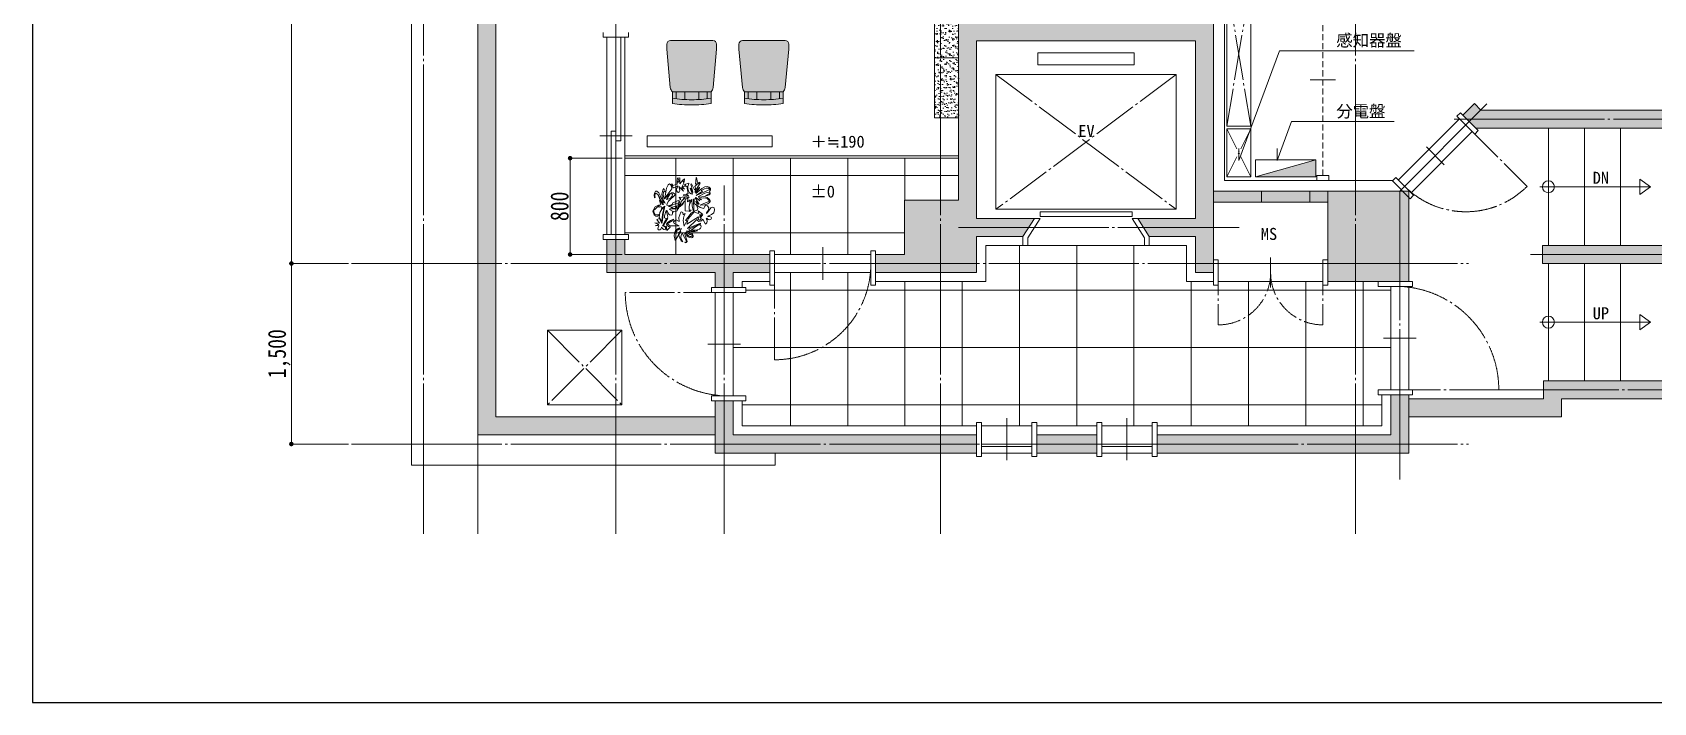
# Model space of a CAD drawing. Header units: millimetres. Extents: x 11317 to 32317, y 8490 to 23340.
# Drawn here: x 11317 to 24801, y 8490 to 14058 of the extents above; entities that cross this region are included whole.
import ezdxf

# ---------------------------------------------------------------- set-up
doc = ezdxf.new("R2010")
doc.units = ezdxf.units.MM
doc.header["$LTSCALE"] = 25
for name, pattern in [('1点鎖線07', [10.5, 7.5, -1.125, 0.75, -1.125]), ('1点鎖線15', [18, 15, -1.125, 0.75, -1.125]), ('JIS_08_50', [53, 50, -1.125, 0.75, -1.125]), ('破線2.00', [3, 2, -1])]:
    doc.linetypes.add(name, pattern=pattern)
doc.layers.add('サイズ', color=6, linetype='Continuous', plot=False)
for name, color, linetype, lineweight in [('基準線', 1, 'JIS_08_50', 5), ('壁', 4, 'Continuous', 9), ('室名', 2, 'Continuous', 0), ('家具', 6, 'Continuous', 5), ('建具', 2, 'Continuous', 5), ('植栽', 3, 'Continuous', 9), ('見下げ', 3, 'Continuous', 5), ('設備', 8, 'Continuous', 5), ('間仕切', 2, 'Continuous', 5), ('雑', 6, 'Continuous', 0)]:
    doc.layers.add(name, color=color, linetype=linetype, lineweight=lineweight)
doc.layers.add('文字', color=2, linetype='Continuous')
doc.styles.get("Standard").update_dxf_attribs({"font": 'MS Mincho.ttf', "width": 0.8})
doc.styles.add('ゴシック', font='MS Gothic.ttf')
doc.dimstyles.new('1-50', dxfattribs={"dimscale": 50, "dimtxt": 3, "dimasz": 0.75, "dimexe": 0, "dimexo": 0.5, "dimgap": 0.25, "dimtad": 1, "dimdec": 0, "dimdsep": 46, "dimlunit": 6, "dimtxsty": 'ゴシック', "dimblk1": 'DOT', "dimblk2": 'DOT', "dimsah": 1, "dimcen": 0.75, "dimadec": 0, "dimazin": 0, "dimtfac": 1, "dimtdec": 0, "dimtmove": 2, "dimatfit": 3, "dimldrblk": 'DOT', "dimfxl": 0, "dimtolj": 1, "dimtzin": 0, "dimlwd": 5, "dimlwe": 5, "dimarcsym": 0})

# ---------------------------------------------------------------- blocks, each defined once
blk = doc.blocks.new('*U15')
at = {"color": 0, "linetype": 'ByBlock', "lineweight": -2}
for points in [[(161, 427, -0.135443), (178, 390), (207, 71), (207, 30, -0.414889), (177, 0), (-177, 0, -0.414889), (-207, 30), (-207, 71), (-178, 390, -0.135443), (-161, 427)], [(-161, 480, -0.035347), (0, 492, -0.035347), (161, 480)]]:
    blk.add_lwpolyline(points, format="xyb", dxfattribs=at)
blk.add_lwpolyline([(0, 535, 0.045154), (-161, 523), (-161, 427), (161, 427), (161, 523, 0.045154)], format="xyb", close=True, dxfattribs=at)
for points in [[(-129, 484), (-129, 427)], [(-58, 490), (-58, 427)], [(58, 490), (58, 427)], [(129, 484), (129, 427)]]:
    blk.add_lwpolyline(points, dxfattribs=at)
blk = doc.blocks.new('樹木平面（CAD素材.com）d3dfde2f')
at = {"color": 0, "linetype": 'ByBlock', "lineweight": -2}
for points in [[(-57, -304), (-208, -301), (-258, -269), (-149, -204), (-150, -194), (-205, -213), (-253, -246), (-270, -274), (-262, -294), (-234, -311), (-209, -320), (-206, -327), (-263, -378), (-270, -314), (-326, -303), (-245, -176), (-283, -182), (-303, -169), (-303, -136), (-272, -45), (-251, -125), (-248, -158), (-263, -194), (-284, -209), (-338, -305), (-289, -321), (-287, -351), (-284, -329), (-276, -326), (-274, -352), (-279, -365), (-292, -371), (-315, -362), (-333, -345), (-347, -325), (-354, -328), (-365, -356), (-382, -371), (-400, -370), (-412, -354), (-409, -330), (-394, -305), (-398, -296), (-456, -300), (-395, -283), (-466, -254), (-384, -260), (-428, -200), (-387, -182), (-347, -261), (-334, -210), (-326, -108), (-299, 23), (-352, -17), (-360, 20), (-391, 5), (-396, 13), (-385, 39), (-497, -58), (-473, -119), (-448, -142), (-420, -141), (-392, -114), (-428, -122), (-458, -113), (-481, -74), (-486, -38), (-459, 12), (-402, 41), (-361, 49), (-388, 117), (-378, 120), (-332, 50), (-321, 54), (-388, 149), (-396, 183), (-383, 150), (-372, 153), (-413, 218), (-444, 238), (-456, 230), (-462, 198), (-459, 168), (-468, 164), (-475, 210), (-466, 253), (-452, 272), (-432, 272), (-398, 247), (-369, 193), (-337, 113), (-313, 86), (-293, 76), (-334, 150), (-347, 223), (-331, 289), (-312, 317), (-289, 271), (-294, 261), (-309, 268), (-318, 257), (-322, 210), (-311, 165), (-301, 144), (-201, 243), (-268, 136), (-209, 154), (-176, 191), (-170, 220), (-192, 247), (-160, 247), (-120, 218), (-234, 105), (-259, 68), (-266, 39), (-217, 35), (-176, 50), (-162, 79), (-29, 134), (-61, 172), (-61, 171)], [(-295, 156), (-271, 325), (-241, 381), (-220, 393), (-201, 385), (-186, 355), (-180, 312), (-295, 156), (-295, 157)], [(-13, 341), (31, 309), (-7, 353), (21, 404), (0, 455), (-45, 397), (-47, 496), (-92, 487), (-55, 443), (-77, 424), (-86, 420), (-94, 466), (-92, 388), (-163, 368), (-173, 394), (-182, 390), (-174, 353), (-165, 339), (-152, 331), (-136, 332), (-81, 361), (-102, 301), (-99, 276), (-85, 257), (-69, 253), (-58, 261), (-50, 282), (-53, 310), (-65, 349), (15, 273), (-21, 337)], [(-54, -334), (-51, -343), (-98, -372), (-95, -380), (-19, -349), (-70, -439), (-44, -521), (-24, -552), (4, -570), (-25, -525), (-31, -486), (-18, -444), (-7, -425), (70, -566), (34, -572), (39, -584), (59, -580), (70, -570), (74, -563), (71, -538), (41, -458), (31, -419), (39, -415), (70, -466), (91, -486), (116, -499), (139, -503), (163, -496), (173, -481), (174, -469), (164, -443), (133, -418), (66, -384), (134, -396), (182, -397), (203, -394), (244, -384), (242, -377), (129, -391), (109, -367), (105, -358), (297, -268), (294, -260), (81, -348), (237, -195), (254, -220), (270, -228), (290, -227), (313, -217), (336, -194), (380, -274), (402, -252), (408, -224), (399, -195), (392, -180), (400, -177), (424, -195), (448, -203), (468, -196), (481, -176), (472, -158), (446, -148), (417, -150), (416, -141), (479, -116), (518, -84), (532, -37), (523, -5), (503, 6), (471, -6), (415, -82), (398, -99), (395, -89), (426, -48), (434, -6), (414, 30), (386, 38), (367, 25), (356, 4), (354, -17), (291, 0), (252, 32), (216, 96), (227, 100), (265, 56), (274, 59), (210, 163), (218, 167), (286, 114), (263, 134), (320, 130), (268, 159), (348, 164), (385, 158), (412, 144), (441, 118), (452, 105), (296, 49), (300, 41), (361, 48), (420, 65), (447, 84), (457, 100), (457, 115), (442, 142), (408, 171), (365, 183), (316, 182), (265, 175), (261, 184), (370, 240), (410, 250), (440, 244), (453, 237), (383, 204), (386, 196), (413, 200), (441, 213), (456, 230), (456, 248), (445, 269), (461, 294), (461, 318), (442, 339), (408, 350), (367, 344), (316, 318), (219, 237), (280, 331), (277, 340), (205, 251), (211, 315), (195, 297), (144, 395), (136, 392), (171, 257), (162, 253), (134, 321), (126, 318), (164, 224), (142, 229), (114, 245), (95, 278), (87, 313), (88, 350), (104, 399), (100, 407), (29, 387), (51, 377), (30, 358)], [(51, 187), (96, 196), (93, 205), (15, 202), (11, 211), (69, 215), (78, 218), (62, 232), (91, 234), (71, 355), (-7, 353), (-7, 353)], [(0, 455), (30, 478), (22, 425), (0, 455)], [(224, 299), (202, 349), (237, 386), (267, 402), (290, 405), (224, 299), (224, 299)], [(286, 414), (284, 422), (245, 418), (231, 500), (222, 496), (213, 390), (286, 414), (285, 414)], [(224, 199), (450, 303), (428, 321), (393, 324), (362, 315), (310, 284), (332, 274), (225, 199)], [(-393, -163), (-379, -81), (-348, -25), (-310, 7), (-335, -113), (-346, -230), (-393, -163), (-393, -163)], [(-238, 18), (-186, 36), (-112, 66), (-81, 63), (-61, 43), (-84, 30), (-177, 5), (-238, 18), (-238, 18)], [(-55, 104), (-41, 22), (-69, 18), (-72, -22), (-213, -21), (-217, -33), (-171, -57), (-154, -67), (-167, -96), (-171, -71), (-114, -67), (-92, -55), (-84, -31), (-88, -9), (-40, 17), (3, 56), (32, 110), (-37, 25), (-37, 49), (-25, 102), (20, 144), (20, 144)], [(-55, 104), (-63, 100), (-73, 78), (-54, 34), (-126, 14), (-96, 8), (-92, 0), (-141, -14), (-171, -11), (-194, 6)], [(-58, -304), (-143, -261), (-154, -234), (-106, -205), (-56, -233), (-64, -166), (-31, -76), (-21, -72), (3, -82), (6, -118), (39, -96), (42, -105), (17, -146), (7, -215), (25, -310), (70, -222), (45, -213), (139, -94), (192, -61), (241, -44), (253, -12), (230, 40), (191, 67), (189, 144), (179, 141), (187, -45), (176, -49), (156, 28), (150, 138), (123, 76), (115, 46), (124, 128), (82, 94), (86, 150), (83, 158)], [(-61, 171), (-61, 171), (40, 178), (14, 153), (20, 144), (105, 180), (107, 170), (83, 158), (43, 134), (42, -54), (103, -60), (120, -58), (123, -62), (128, -54), (119, -58), (110, -27), (109, 16), (115, 46), (115, 47)], [(-263, -41), (-235, -102), (-220, -118), (-192, -127), (-175, -121), (-167, -96)], [(129, -52), (141, -35), (138, -43), (134, -50), (129, -52), (130, -52)], [(-54, -334), (-85, -350), (-117, -380), (-138, -422), (-143, -470), (-127, -544), (-30, -395), (-98, -422), (-114, -408), (-93, -383)], [(56, -408), (65, -404), (123, -450), (118, -433), (168, -468), (156, -474), (139, -479), (119, -480), (96, -470), (75, -445), (56, -408), (57, -408)], [(139, -375), (215, -321), (242, -300), (265, -288), (290, -288), (302, -298), (306, -318), (299, -339), (280, -357), (240, -371), (139, -375), (138, -376)]]:
    blk.add_lwpolyline(points, dxfattribs=at)
blk.add_lwpolyline([(255, -96), (193, -69), (93, -184), (71, -273), (261, -155), (260, -180), (266, -196), (275, -207), (287, -208), (301, -196), (305, -182), (298, -168), (334, -116), (284, -164), (283, -155), (308, -126), (279, -127), (277, -119), (329, -106), (260, -56), (266, -92)], close=True, dxfattribs=at)
blk = doc.blocks.new('_Dot')
at = {"color": 0, "linetype": 'ByBlock', "lineweight": -2}
blk.add_line((-0.5, 0), (-1, 0), dxfattribs=at)
at = {"color": 0, "linetype": 'ByBlock', "const_width": 0.5}
blk.add_lwpolyline([(-0.25, 0, 1), (0.25, 0, 1)], format="xyb", close=True, dxfattribs=at)
blk = doc.blocks.new('*D35')
at = {"layer": 'Defpoints', "color": 0, "transparency": 16777216}
for p in [(13971, 21288), (13471, 12138), (13971, 12138)]:
    blk.add_point(p, dxfattribs=at)
at = {"layer": '文字', "color": 0, "lineweight": 5, "transparency": 16777216}
for p, q in [((13946, 21288), (13471, 21288)), ((13471, 21251), (13471, 12176)), ((13946, 12138), (13471, 12138))]:
    blk.add_line(p, q, dxfattribs=at)
at = {"layer": '文字', "color": 0, "lineweight": 5, "transparency": 16777216, "xscale": 37.5, "yscale": 37.5, "zscale": 37.5}
for p, rotation in [((13471, 21288), 90), ((13471, 12138), 270)]:
    blk.add_blockref('_Dot', p, dxfattribs=dict(at, rotation=rotation))
at = {"layer": '文字', "color": 0, "transparency": 16777216, "insert": (13370, 16713), "char_height": 150, "attachment_point": 5, "rotation": 90}
blk.add_mtext('\\A1;9,150', dxfattribs=at)
blk = doc.blocks.new('*D36')
at = {"layer": 'Defpoints', "color": 0, "transparency": 16777216}
for p in [(13971, 12138), (13471, 10638), (13971, 10638)]:
    blk.add_point(p, dxfattribs=at)
at = {"layer": '文字', "color": 0, "lineweight": 5, "transparency": 16777216}
for p, q in [((13946, 12138), (13471, 12138)), ((13471, 12101), (13471, 10676)), ((13946, 10638), (13471, 10638))]:
    blk.add_line(p, q, dxfattribs=at)
at = {"layer": '文字', "color": 0, "lineweight": 5, "transparency": 16777216, "xscale": 37.5, "yscale": 37.5, "zscale": 37.5}
for p, rotation in [((13471, 12138), 90), ((13471, 10638), 270)]:
    blk.add_blockref('_Dot', p, dxfattribs=dict(at, rotation=rotation))
at = {"layer": '文字', "color": 0, "transparency": 16777216, "insert": (13370, 11388), "char_height": 150, "attachment_point": 5, "rotation": 90}
blk.add_mtext('\\A1;1,500', dxfattribs=at)
blk = doc.blocks.new('*D53')
at = {"layer": 'Defpoints', "color": 0, "transparency": 16777216}
for p in [(16246, 13013), (15789, 12213), (16246, 12213)]:
    blk.add_point(p, dxfattribs=at)
at = {"layer": '文字', "color": 0, "lineweight": 5, "transparency": 16777216}
for p, q in [((16221, 13013), (15789, 13013)), ((15789, 12976), (15789, 12251)), ((16221, 12213), (15789, 12213))]:
    blk.add_line(p, q, dxfattribs=at)
at = {"layer": '文字', "color": 0, "lineweight": 5, "transparency": 16777216, "xscale": 37.5, "yscale": 37.5, "zscale": 37.5}
for p, rotation in [((15789, 13013), 90), ((15789, 12213), 270)]:
    blk.add_blockref('_Dot', p, dxfattribs=dict(at, rotation=rotation))
at = {"layer": '文字', "color": 0, "transparency": 16777216, "insert": (15702, 12613), "char_height": 150, "attachment_point": 5, "rotation": 90}
blk.add_mtext('\\A1;800', dxfattribs=at)

msp = doc.modelspace()

# ---------------------------------------------------------------- hatches: boundary and pattern name
at = {"layer": '壁', "transparency": 33554559}
h = msp.add_hatch(color=256, dxfattribs=at)
h.dxf.hatch_style = 1
h.paths.add_polyline_path([(17950.6, 21363.1), (15020.6, 21363.1), (15020.6, 10713.1), (16995.6, 10713.1), (16995.6, 10863.1), (15170.6, 10863.1), (15170.6, 21213.1), (16095.6, 21213.1), (16095.6, 19453.1), (16245.6, 19453.1), (16245.6, 21213.1), (17950.6, 21213.1)])
h = msp.add_hatch(color=256, dxfattribs=at)
h.dxf.hatch_style = 1
h.paths.add_polyline_path([(19170.6, 21213.1), (19710.6, 21213.1), (19710.6, 21363.1), (18490.6, 21363.1), (18490.6, 21213.1), (18570.6, 21213.1), (18570.6, 20688.1), (19170.6, 20688.1)])
h.paths.add_polyline_path([(20520.6, 21363.1), (20490.6, 21363.1), (20490.6, 21213.1), (20520.6, 21213.1)])
h.paths.add_polyline_path([(21310.6, 21363.1), (21280.6, 21363.1), (21280.6, 21213.1), (21310.6, 21213.1)])
h.paths.add_polyline_path([(22690.6, 21213.1), (23705.6, 21213.1), (25620.6, 21213.1), (25620.6, 20688.1), (26245.6, 20688.1), (26245.6, 20388.1), (26395.6, 20388.1), (26395.6, 20788.1), (26220.6, 20788.1), (26220.6, 21363.1), (22090.6, 21363.1), (22090.6, 21103.1), (22090.6, 20688.1), (22690.6, 20688.1)])
h.paths.add_polyline_path([(26395.6, 18848.1), (26245.6, 18848.1), (26245.6, 18748.1), (26395.6, 18748.1)])
h.paths.add_polyline_path([(26395.6, 17208.1), (26245.6, 17208.1), (26245.6, 17108.1), (26395.6, 17108.1)])
h.paths.add_polyline_path([(26395.6, 15568.1), (26245.6, 15568.1), (26245.6, 15468.1), (26395.6, 15468.1)])
h.paths.add_polyline_path([(26395.6, 13928.1), (26245.6, 13928.1), (26245.6, 13863.1), (25620.6, 13863.1), (25620.6, 13413.1), (23364.8, 13413.1), (23311.8, 13466.2), (23214.8, 13369.2), (23320.8, 13263.1), (26120.6, 13263.1), (26120.6, 13713.1), (26395.6, 13713.1)])
h = msp.add_hatch(color=256, dxfattribs=at)
h.dxf.hatch_style = 1
h.paths.add_polyline_path([(18570.6, 12663.1), (18570.6, 12213.1), (18330.6, 12213.1), (18330.6, 12063.1), (19170.6, 12063.1), (19170.6, 12363.1), (19555.6, 12363.1), (19650.6, 12513.1), (19170.6, 12513.1), (19170.6, 13988.1), (20990.6, 13988.1), (20990.6, 12513.1), (20510.6, 12513.1), (20605.6, 12363.1), (20990.6, 12363.1), (20990.6, 12063.1), (21140.6, 12063.1), (21140.6, 14588.1), (20990.6, 14588.1), (20990.6, 14138.1), (19170.6, 14138.1), (19170.6, 14588.1), (19020.6, 14588.1), (19020.6, 12663.1)])
h = msp.add_hatch(color=256, dxfattribs=at)
h.dxf.hatch_style = 1
h.paths.add_polyline_path([(26700.6, 13413.1), (26120.6, 13413.1), (26120.6, 13263.1), (26550.6, 13263.1), (26550.6, 11163.1), (23885.6, 11163.1), (23885.6, 11013.1), (22765.6, 11013.1), (22765.6, 10863.1), (24035.6, 10863.1), (24035.6, 11013.1), (26700.6, 11013.1)])
h.paths.add_polyline_path([(22765.6, 11048.1), (22615.6, 11048.1), (22615.6, 10713.1), (20670.6, 10713.1), (20670.6, 10563.1), (22765.6, 10563.1)])
h.paths.add_polyline_path([(20170.6, 10713.1), (19670.6, 10713.1), (19670.6, 10563.1), (20170.6, 10563.1)])
h = msp.add_hatch(color=256, dxfattribs=at)
h.dxf.hatch_style = 1
h.paths.add_polyline_path([(22090.6, 11988.1), (22765.6, 11988.1), (22765.6, 12738.1), (22090.6, 12738.1)])
h.paths.add_polyline_path([(19170.6, 10563.1), (19170.6, 10713.1), (17145.6, 10713.1), (17145.6, 10998.1), (16995.6, 10998.1), (16995.6, 10563.1)])
h.paths.add_polyline_path([(16245.6, 12213.1), (16245.6, 12338.1), (16095.6, 12338.1), (16095.6, 12063.1), (16995.6, 12063.1), (16995.6, 11938.1), (17145.6, 11938.1), (17145.6, 12063.1), (17450.6, 12063.1), (17450.6, 12213.1)])
h = msp.add_hatch(color=256, dxfattribs=at)
h.dxf.hatch_style = 1
h.paths.add_polyline_path([(25775.6, 12138.1), (25775.6, 12288.1), (23875.6, 12288.1), (23875.6, 12138.1)])
at = {"layer": '家具', "transparency": 33554483}
h = msp.add_hatch(color=256, dxfattribs=at)
h.dxf.hatch_style = 1
h.paths.add_polyline_path([(16962.1, 13468.1, -0.0451542), (16800.6, 13455.2, -0.0451542), (16639.1, 13468.1), (16639.1, 13563.4), (16962.1, 13563.4)])
h.paths.add_polyline_path([(16978.5, 13600.8, -0.1354428), (16962.1, 13563.4), (16639.1, 13563.4, -0.1354428), (16622.7, 13600.8), (16593.1, 13920.1), (16593.1, 13960.6, -0.4148891), (16623.1, 13990.6), (16978.1, 13990.6, -0.4135383), (17008.1, 13960.6), (17008.1, 13920.1)])
h = msp.add_hatch(color=256, dxfattribs=at)
h.dxf.hatch_style = 1
h.paths.add_polyline_path([(17562.1, 13468.1, -0.0451542), (17400.6, 13455.2, -0.0451542), (17239.1, 13468.1), (17239.1, 13563.4), (17562.1, 13563.4)])
h.paths.add_polyline_path([(17578.5, 13600.8, -0.1354428), (17562.1, 13563.4), (17239.1, 13563.4, -0.1354428), (17222.7, 13600.8), (17193.1, 13920.1), (17193.1, 13960.6, -0.4148891), (17223.1, 13990.6), (17578.1, 13990.6, -0.4135383), (17608.1, 13960.6), (17608.1, 13920.1)])
at = {"layer": '植栽'}
h = msp.add_hatch(dxfattribs=at)
h.set_pattern_fill('AR-SAND', color=256)
h.set_pattern_definition([(37.5, (0, -466.796), (-1.60003, 48.941324), [0, -38.608, 0, -43.18, 0, -41.275]), (7.5, (0, -466.796), (44.95233, 71.68251), [0, -20.828, 0, -34.798, 0, -13.335]), (327.5, (-31.24, -466.796), (79.09924, 0.14372), [0, -12.7, 0, -45.72, 0, -59.69]), (317.5, (-31.24, -466.796), (76.35565, 22.29293), [0, -6.35, 0, -29.972, 0, -34.29])])
h.paths.add_polyline_path([(19020.6, 14348.1), (18820.6, 14348.1), (18820.6, 13848.1), (19020.6, 13848.1)])
h.paths.add_polyline_path([(19020.6, 13848.1), (18820.6, 13848.1), (18820.6, 13348.1), (19020.6, 13348.1)])
at = {"layer": '設備'}
h = msp.add_hatch(color=256, dxfattribs=at)
h.dxf.hatch_style = 1
h.paths.add_polyline_path([(21490.6, 12858.1), (21990.6, 12858.1), (21990.6, 12998.1)])
at = {"layer": '間仕切', "transparency": 33554483}
h = msp.add_hatch(color=256, dxfattribs=at)
h.dxf.hatch_style = 1
h.paths.add_polyline_path([(17950.6, 21213.1), (17555.6, 21213.1), (17555.6, 21128.1), (17645.6, 21128.1), (17645.6, 21143.1), (17950.6, 21143.1)])
h.paths.add_polyline_path([(17645.6, 20398.1), (17555.6, 20398.1), (17555.6, 20343.1), (16245.6, 20343.1), (16245.6, 20253.1), (17645.6, 20253.1)])
h.paths.add_polyline_path([(18580.6, 20688.1), (18570.6, 20688.1), (18570.6, 21213.1), (18490.6, 21213.1), (18490.6, 21113.1), (18490.6, 20293.1), (18580.6, 20293.1)])
h.paths.add_polyline_path([(19250.6, 21133.1), (19710.6, 21133.1), (19710.6, 21213.1), (19170.6, 21213.1), (19170.6, 20688.1), (19160.6, 20688.1), (19160.6, 20293.1), (20020.6, 20293.1), (20020.6, 20383.1), (19250.6, 20383.1)])
h.paths.add_polyline_path([(20770.6, 21133.1), (20680.6, 21133.1), (20680.6, 20383.1), (20640.6, 20383.1), (20640.6, 20293.1), (20770.6, 20293.1)])
h.paths.add_polyline_path([(20520.6, 21213.1), (20490.6, 21213.1), (20490.6, 21133.1), (20520.6, 21133.1)])
h.paths.add_polyline_path([(21310.6, 21213.1), (21280.6, 21213.1), (21280.6, 21133.1), (21310.6, 21133.1)])
h.paths.add_polyline_path([(22360.6, 19403.1), (22280.6, 19403.1), (22280.6, 16893.1), (22360.6, 16893.1)])
h.paths.add_polyline_path([(23765.6, 18178.1), (23080.6, 18178.1), (23080.6, 18088.1), (23765.6, 18088.1)])
h.paths.add_polyline_path([(23765.6, 16063.1), (23080.6, 16063.1), (23080.6, 15973.1), (23765.6, 15973.1)])
h.paths.add_polyline_path([(22360.6, 16093.1), (22280.6, 16093.1), (22280.6, 14678.1), (22360.6, 14678.1)])
h.paths.add_polyline_path([(22090.6, 12738.1), (21140.6, 12738.1), (21140.6, 12648.1), (22090.6, 12648.1)])
at = {"layer": '雑'}
h = msp.add_hatch(dxfattribs=at)
h.set_pattern_fill('NET', color=256, scale=150)
h.set_pattern_definition([(0, (0, -466.8), (0, 476.25), []), (90, (0, -466.8), (-476.25, 3e-14), [])])
h.paths.add_polyline_path([(19670.6, 10818.1), (19670.6, 10788.1), (20170.6, 10788.1), (20170.6, 10818.1), (20210.6, 10818.1), (20210.6, 10788.1), (20630.6, 10788.1), (20630.6, 10818.1), (20670.6, 10818.1), (20670.6, 10788.1), (22540.6, 10788.1), (22540.6, 11048.1), (22510.6, 11048.1), (22510.6, 11088.1), (22615.6, 11088.1), (22615.6, 11948.1), (22510.6, 11948.1), (22510.6, 11988.1), (22090.6, 11988.1), (22090.6, 11958.1), (22050.6, 11958.1), (22050.6, 11988.1), (21180.6, 11988.1), (21180.6, 11958.1), (21140.6, 11958.1), (21140.6, 11988.1), (20915.6, 11988.1), (20915.6, 12288.1), (20565.6, 12288.1), (19595.6, 12288.1), (19245.6, 12288.1), (19245.6, 11988.1), (18330.6, 11988.1), (18330.6, 11958.1), (18290.6, 11958.1), (18290.6, 12063.1), (17490.6, 12063.1), (17490.6, 11958.1), (17450.6, 11958.1), (17450.6, 11988.1), (17220.6, 11988.1), (17220.6, 11938.1), (17250.6, 11938.1), (17250.6, 11898.1), (17145.6, 11898.1), (17145.6, 11038.1), (17250.6, 11038.1), (17250.6, 10998.1), (17220.6, 10998.1), (17220.6, 10788.1), (19170.6, 10788.1), (19170.6, 10818.1), (19210.6, 10818.1), (19210.6, 10788.1), (19630.6, 10788.1), (19630.6, 10818.1)])
h.paths.add_polyline_path([(16245.6, 13013.1), (16245.6, 12378.1), (16275.6, 12378.1), (16275.6, 12338.1), (16245.6, 12338.1), (16245.6, 12213.1), (17450.6, 12213.1), (17450.6, 12243.1), (17490.6, 12243.1), (17490.6, 12213.1), (18290.6, 12213.1), (18290.6, 12243.1), (18330.6, 12243.1), (18330.6, 12213.1), (18570.6, 12213.1), (18570.6, 12663.1), (19020.6, 12663.1), (19020.6, 13013.1)])

# ---------------------------------------------------------------- linework, layer by layer
at = {"layer": 'サイズ'}
msp.add_lwpolyline([(11317.4, 8490), (32317.4, 8490), (32317.4, 23340), (11317.4, 23340)], close=True, dxfattribs=at)
at = {"layer": '基準線'}
for p, q in [((14570.6, 9890.6), (14570.6, 21963.1)), ((15020.6, 9890.6), (15020.6, 21963.1)), ((16170.6, 9890.6), (16170.6, 21963.1)), ((18870.6, 9890.6), (18870.6, 21963.1)), ((22320.6, 9890.6), (22320.6, 21963.1)), ((22690.3, 12738.1), (23415.1, 13463.6)), ((23141.1, 13338.1), (27700.6, 13338.1)), ((17070.6, 9890.6), (17070.6, 12787.1)), ((22690.6, 10343.4), (22690.6, 12738.1)), ((19020.6, 12438.1), (21352.8, 12438.1)), ((13970.6, 12138.1), (23261.5, 12138.1)), ((23775.6, 12213.1), (25875.6, 12213.1)), ((23261.5, 11088.1), (27700.6, 11088.1)), ((13970.6, 10638.1), (23261.5, 10638.1))]:
    msp.add_line(p, q, dxfattribs=at)
at = {"layer": '壁'}
for p, q in [((14470.6, 10463.1), (14470.6, 21463.1)), ((15020.6, 10713.1), (15020.6, 21363.1)), ((15170.6, 10863.1), (15170.6, 21213.1)), ((19020.6, 12663.1), (19020.6, 14588.1)), ((21140.6, 11988.1), (21140.6, 14588.1)), ((21230.6, 12828.1), (21230.6, 14498.1)), ((16095.6, 12378.1), (16095.6, 14018.1)), ((16245.6, 12378.1), (16245.6, 14018.1)), ((19170.6, 13988.1), (20990.6, 13988.1)), ((19170.6, 12513.1), (19170.6, 13988.1)), ((20990.6, 12513.1), (20990.6, 13988.1)), ((23214.8, 13369.2), (23311.8, 13466.2)), ((23364.8, 13413.1), (23311.8, 13466.2)), ((23364.8, 13413.1), (25620.6, 13413.1)), ((22677.5, 12831.6), (23186.5, 13340.9)), ((22783.6, 12725.6), (23292.6, 13234.9)), ((23320.8, 13263.1), (26550.6, 13263.1)), ((21230.6, 12828.1), (22631.6, 12828.1)), ((21140.6, 12738.1), (22765.6, 12738.1)), ((22090.6, 11988.1), (22090.6, 12738.1)), ((22765.6, 11988.1), (22765.6, 12738.1)), ((18570.6, 12213.1), (18570.6, 12663.1)), ((18570.6, 12663.1), (19020.6, 12663.1)), ((19170.6, 12513.1), (19697.9, 12513.1)), ((20463.2, 12513.1), (20990.6, 12513.1)), ((16095.6, 12063.1), (16095.6, 12338.1)), ((16245.6, 12213.1), (16245.6, 12338.1)), ((19170.6, 12063.1), (19170.6, 12363.1)), ((19170.6, 12363.1), (19555.6, 12363.1)), ((19245.6, 12288.1), (19595.6, 12288.1)), ((19245.6, 11988.1), (19245.6, 12288.1)), ((20565.6, 12288.1), (20915.6, 12288.1)), ((20605.6, 12363.1), (20990.6, 12363.1)), ((20915.6, 11988.1), (20915.6, 12288.1)), ((20990.6, 12063.1), (20990.6, 12363.1)), ((23875.6, 12288.1), (25775.6, 12288.1)), ((23875.6, 12138.1), (23875.6, 12288.1)), ((16245.6, 12213.1), (17450.6, 12213.1)), ((17490.6, 12213.1), (18290.6, 12213.1)), ((18330.6, 12213.1), (18570.6, 12213.1)), ((21180.6, 12138.1), (22050.6, 12138.1)), ((23875.6, 12138.1), (25775.6, 12138.1)), ((16095.6, 12063.1), (16995.6, 12063.1)), ((16995.6, 11938.1), (16995.6, 12063.1)), ((17145.6, 12063.1), (17450.6, 12063.1)), ((17145.6, 11938.1), (17145.6, 12063.1)), ((17490.6, 12063.1), (18290.6, 12063.1)), ((18330.6, 12063.1), (19170.6, 12063.1)), ((20990.6, 12063.1), (21140.6, 12063.1)), ((16995.6, 11038.1), (16995.6, 11898.1)), ((17145.6, 11038.1), (17145.6, 11898.1)), ((17220.6, 11988.1), (17450.6, 11988.1)), ((17220.6, 11938.1), (17220.6, 11988.1)), ((18330.6, 11988.1), (19245.6, 11988.1)), ((20915.6, 11988.1), (21140.6, 11988.1)), ((21180.6, 11988.1), (22050.6, 11988.1)), ((22090.6, 11988.1), (22765.6, 11988.1)), ((22615.6, 11088.1), (22615.6, 11948.1)), ((22765.6, 11088.1), (22765.6, 11948.1)), ((23885.6, 11163.1), (26550.6, 11163.1)), ((23885.6, 11013.1), (23885.6, 11163.1)), ((16995.6, 10563.1), (16995.6, 10998.1)), ((17145.6, 10713.1), (17145.6, 10998.1)), ((17220.6, 10788.1), (17220.6, 10998.1)), ((22540.6, 10788.1), (22540.6, 11048.1)), ((22615.6, 10713.1), (22615.6, 11048.1)), ((22765.6, 10563.1), (22765.6, 11048.1)), ((22765.6, 11013.1), (23885.6, 11013.1)), ((24035.6, 11013.1), (26700.6, 11013.1)), ((24035.6, 10863.1), (24035.6, 11013.1)), ((15170.6, 10863.1), (16995.6, 10863.1)), ((17220.6, 10788.1), (19170.6, 10788.1)), ((19210.6, 10788.1), (19630.6, 10788.1)), ((19670.6, 10788.1), (20170.6, 10788.1)), ((20210.6, 10788.1), (20630.6, 10788.1)), ((20670.6, 10788.1), (22540.6, 10788.1)), ((22765.6, 10863.1), (24035.6, 10863.1)), ((15020.6, 10713.1), (16995.6, 10713.1)), ((17145.6, 10713.1), (19170.6, 10713.1)), ((19670.6, 10713.1), (20170.6, 10713.1)), ((20670.6, 10713.1), (22615.6, 10713.1)), ((16995.6, 10563.1), (19170.6, 10563.1)), ((17495.6, 10463.1), (17495.6, 10563.1)), ((19210.6, 10563.1), (19630.6, 10563.1)), ((19670.6, 10563.1), (20170.6, 10563.1)), ((20210.6, 10563.1), (20630.6, 10563.1)), ((20670.6, 10563.1), (22765.6, 10563.1)), ((17495.6, 10463.1), (14470.6, 10463.1))]:
    msp.add_line(p, q, dxfattribs=at)
at = {"layer": '室名'}
for p, q in [((21351, 12994.2), (21689.2, 13906)), ((22809, 13906), (21689.2, 13906)), ((21670.2, 12994.2), (21789.9, 13316.9)), ((22643.1, 13316.9), (21789.9, 13316.9)), ((21351, 12994.2), (21351, 13094.2)), ((21670.2, 12994.2), (21670.2, 13094.2))]:
    msp.add_line(p, q, dxfattribs=at)
at = {"layer": '建具', "linetype": '破線2.00'}
msp.add_line((22050.6, 12868.1), (22050.6, 14458.1), dxfattribs=at)
at = {"layer": '建具'}
for p, q in [((16065.6, 14058.1), (16065.6, 14018.1)), ((16275.6, 14058.1), (16275.6, 14018.1)), ((16065.6, 14018.1), (16275.6, 14018.1)), ((16170.6, 13158.1), (16170.6, 14018.1)), ((16210.6, 13158.1), (16210.6, 14018.1)), ((22155.6, 13663.1), (21945.6, 13663.1)), ((23165.3, 13362.1), (23193.6, 13390.4)), ((23313.8, 13213.7), (23165.3, 13362.1)), ((23342.1, 13241.9), (23193.6, 13390.4)), ((16130.6, 13238.1), (16130.6, 12378.1)), ((16170.6, 13238.1), (16130.6, 13238.1)), ((16170.6, 13238.1), (16170.6, 12378.1)), ((23313.8, 13213.7), (23342.1, 13241.9)), ((16305.6, 13198.1), (16035.6, 13198.1)), ((16170.6, 13158.1), (16210.6, 13158.1)), ((23059.3, 12959), (22910.8, 13107.5)), ((22000.6, 12868.1), (22100.6, 12868.1)), ((22000.6, 12828.1), (22000.6, 12868.1)), ((22100.6, 12828.1), (22100.6, 12868.1)), ((22628, 12824.6), (22656.3, 12852.8)), ((22776.5, 12676.1), (22628, 12824.6)), ((22804.8, 12704.4), (22656.3, 12852.8)), ((22776.5, 12676.1), (22804.8, 12704.4)), ((19697.9, 12568.1), (20463.2, 12568.1)), ((19697.9, 12568.1), (19697.9, 12528.1)), ((20463.2, 12568.1), (20463.2, 12528.1)), ((19555.6, 12363.1), (19650.6, 12513.1)), ((19595.6, 12351.5), (19697.9, 12513.1)), ((19697.9, 12528.1), (20463.2, 12528.1)), ((20565.6, 12351.5), (20463.2, 12513.1)), ((20605.6, 12363.1), (20510.6, 12513.1)), ((16065.6, 12378.1), (16275.6, 12378.1)), ((16065.6, 12378.1), (16065.6, 12338.1)), ((16065.6, 12338.1), (16275.6, 12338.1)), ((16275.6, 12378.1), (16275.6, 12338.1)), ((17890.6, 12273.1), (17890.6, 12003.1)), ((19555.6, 12288.1), (19555.6, 12363.1)), ((19595.6, 12288.1), (19595.6, 12351.5)), ((20565.6, 12288.1), (20565.6, 12351.5)), ((20605.6, 12288.1), (20605.6, 12363.1)), ((17450.6, 11958.1), (17450.6, 12243.1)), ((17450.6, 12243.1), (17490.6, 12243.1)), ((17490.6, 11958.1), (17490.6, 12243.1)), ((18290.6, 11958.1), (18290.6, 12243.1)), ((18290.6, 12243.1), (18330.6, 12243.1)), ((18330.6, 11958.1), (18330.6, 12243.1)), ((21140.6, 12168.1), (21140.6, 11958.1)), ((21180.6, 12168.1), (21140.6, 12168.1)), ((21180.6, 12168.1), (21180.6, 11958.1)), ((21615.6, 11938.1), (21615.6, 12188.1)), ((22050.6, 12168.1), (22050.6, 11958.1)), ((22090.6, 12168.1), (22050.6, 12168.1)), ((22090.6, 12168.1), (22090.6, 11958.1)), ((16965.6, 11938.1), (17250.6, 11938.1)), ((16965.6, 11938.1), (16965.6, 11898.1)), ((16965.6, 11898.1), (17250.6, 11898.1)), ((17250.6, 11938.1), (17250.6, 11898.1)), ((17450.6, 11958.1), (17490.6, 11958.1)), ((18290.6, 11958.1), (18330.6, 11958.1)), ((21180.6, 11958.1), (21140.6, 11958.1)), ((22090.6, 11958.1), (22050.6, 11958.1)), ((22795.6, 11988.1), (22510.6, 11988.1)), ((22510.6, 11948.1), (22510.6, 11988.1)), ((22795.6, 11948.1), (22510.6, 11948.1)), ((22795.6, 11948.1), (22795.6, 11988.1)), ((17205.6, 11468.1), (16935.6, 11468.1)), ((22825.6, 11518.1), (22555.6, 11518.1)), ((22795.6, 11088.1), (22510.6, 11088.1)), ((22510.6, 11048.1), (22510.6, 11088.1)), ((22795.6, 11048.1), (22795.6, 11088.1)), ((16965.6, 11038.1), (17250.6, 11038.1)), ((16965.6, 11038.1), (16965.6, 10998.1)), ((16965.6, 10998.1), (17250.6, 10998.1)), ((17250.6, 11038.1), (17250.6, 10998.1)), ((22795.6, 11048.1), (22510.6, 11048.1)), ((19170.6, 10533.1), (19170.6, 10818.1)), ((19170.6, 10818.1), (19210.6, 10818.1)), ((19210.6, 10533.1), (19210.6, 10818.1)), ((19420.6, 10853.1), (19420.6, 10503.1)), ((19630.6, 10533.1), (19630.6, 10818.1)), ((19630.6, 10818.1), (19670.6, 10818.1)), ((19670.6, 10533.1), (19670.6, 10818.1)), ((20170.6, 10533.1), (20170.6, 10818.1)), ((20170.6, 10818.1), (20210.6, 10818.1)), ((20210.6, 10533.1), (20210.6, 10818.1)), ((20420.6, 10853.1), (20420.6, 10503.1)), ((20630.6, 10533.1), (20630.6, 10818.1)), ((20630.6, 10818.1), (20670.6, 10818.1)), ((20670.6, 10533.1), (20670.6, 10818.1)), ((19170.6, 10533.1), (19210.6, 10533.1)), ((19210.6, 10638.1), (19630.6, 10638.1)), ((19210.6, 10618.1), (19630.6, 10618.1)), ((19630.6, 10533.1), (19670.6, 10533.1)), ((20170.6, 10533.1), (20210.6, 10533.1)), ((20210.6, 10638.1), (20630.6, 10638.1)), ((20210.6, 10618.1), (20630.6, 10618.1)), ((20630.6, 10533.1), (20670.6, 10533.1))]:
    msp.add_line(p, q, dxfattribs=at)
at = {"layer": '建具', "linetype": '1点鎖線15'}
for p, q in [((23239.6, 13287.9), (23749, 12778.9)), ((17490.6, 12138.1), (17490.6, 11338.1)), ((17108.1, 11898.1), (16248.1, 11898.1)), ((22653.1, 11088.1), (23513.1, 11088.1))]:
    msp.add_line(p, q, dxfattribs=at)
at = {"layer": '建具', "linetype": '1点鎖線07'}
for p, q in [((21180.6, 12063.1), (21180.6, 11628.1)), ((22050.6, 12063.1), (22050.6, 11628.1))]:
    msp.add_line(p, q, dxfattribs=at)
at = {"layer": '建具', "linetype": '1点鎖線15'}
for centre, radius, start, end in [((23239.6, 13287.9), 720, 225.02474, 315.02474), ((17490.6, 12138.1), 800, 270, 0), ((17108.1, 11898.1), 860, 180, 270), ((22653.1, 11088.1), 860, 0, 90)]:
    msp.add_arc(centre, radius, start, end, dxfattribs=at)
at = {"layer": '建具', "linetype": '1点鎖線07'}
for centre, start, end in [((21180.6, 12063.1), 270, 0), ((22050.6, 12063.1), 180, 270)]:
    msp.add_arc(centre, 435, start, end, dxfattribs=at)
at = {"layer": '植栽'}
for p, q in [((18820.6, 13348.1), (18820.6, 14348.1)), ((19020.6, 13848.1), (18820.6, 13848.1)), ((19020.6, 13348.1), (18820.6, 13348.1))]:
    msp.add_line(p, q, dxfattribs=at)
at = {"layer": '見下げ'}
for p, q in [((23925.6, 12288.1), (23925.6, 13263.1)), ((24225.6, 12288.1), (24225.6, 13263.1)), ((24525.6, 12288.1), (24525.6, 13263.1)), ((19020.6, 13033.1), (16245.6, 13033.1)), ((19020.6, 13013.1), (16245.6, 13013.1)), ((24775.6, 12775.6), (24685.6, 12838.8)), ((24685.6, 12838.8), (24685.6, 12712.5)), ((23855.6, 12775.6), (24775.6, 12775.6)), ((24775.6, 12775.6), (24685.6, 12712.5)), ((20565.6, 12288.1), (19595.6, 12288.1)), ((23925.6, 12138.1), (23925.6, 11163.1)), ((24225.6, 12138.1), (24225.6, 11163.1)), ((24525.6, 12138.1), (24525.6, 11163.1)), ((23855.6, 11650.6), (24775.6, 11650.6)), ((24775.6, 11650.6), (24685.6, 11713.8)), ((24685.6, 11713.8), (24685.6, 11587.5)), ((24775.6, 11650.6), (24685.6, 11587.5)), ((19630.6, 10788.1), (19210.6, 10788.1)), ((20630.6, 10788.1), (20210.6, 10788.1)), ((19210.6, 10563.1), (19630.6, 10563.1)), ((20210.6, 10563.1), (20630.6, 10563.1))]:
    msp.add_line(p, q, dxfattribs=at)
for centre in [(23925.6, 12775.6), (23925.6, 11650.6)]:
    msp.add_circle(centre, 50, dxfattribs=at)
at = {"layer": '設備'}
for p, q in [((21250.6, 13278.1), (21250.6, 14478.1)), ((21450.6, 13278.1), (21450.6, 14478.1)), ((19680.6, 13888.1), (20480.6, 13888.1)), ((19680.6, 13788.1), (19680.6, 13888.1)), ((20480.6, 13788.1), (20480.6, 13888.1)), ((19680.6, 13788.1), (20480.6, 13788.1)), ((19330.6, 13708.1), (20830.6, 13708.1)), ((19330.6, 12588.1), (19330.6, 13708.1)), ((20830.6, 12588.1), (20830.6, 13708.1)), ((21250.6, 13278.1), (21450.6, 13278.1)), ((21250.6, 13258.1), (21450.6, 13258.1)), ((21250.6, 12858.1), (21250.6, 13258.1)), ((21450.6, 12858.1), (21450.6, 13258.1)), ((21490.6, 12858.1), (21490.6, 12998.1)), ((21490.6, 12998.1), (21990.6, 12998.1)), ((21990.6, 12998.1), (21490.6, 12858.1)), ((21990.6, 12858.1), (21990.6, 12998.1)), ((21250.6, 12858.1), (21450.6, 12858.1)), ((21490.6, 12858.1), (21990.6, 12858.1)), ((19330.6, 12588.1), (20830.6, 12588.1))]:
    msp.add_line(p, q, dxfattribs=at)
at = {"layer": '設備', "linetype": '1点鎖線15'}
for p, q in [((21250.6, 14478.1), (21450.6, 13278.1)), ((21450.6, 14478.1), (21250.6, 13278.1)), ((19330.6, 13708.1), (20830.6, 12588.1)), ((20830.6, 13708.1), (19330.6, 12588.1))]:
    msp.add_line(p, q, dxfattribs=at)
at = {"layer": '設備', "linetype": '1点鎖線07'}
for p, q in [((21250.6, 13258.1), (21450.6, 12858.1)), ((21450.6, 13258.1), (21250.6, 12858.1))]:
    msp.add_line(p, q, dxfattribs=at)
at = {"layer": '間仕切'}
for p, q in [((16430.6, 13198.1), (17470.6, 13198.1)), ((16430.6, 13198.1), (16430.6, 13108.1)), ((16430.6, 13108.1), (17470.6, 13108.1)), ((17470.6, 13198.1), (17470.6, 13108.1)), ((21540.6, 12738.1), (21540.6, 12648.1)), ((21940.6, 12738.1), (21940.6, 12648.1)), ((22090.6, 12648.1), (21140.6, 12648.1))]:
    msp.add_line(p, q, dxfattribs=at)
at = {"layer": '雑'}
for p, q in [((15600.6, 10963.1), (15600.6, 11583.1)), ((15600.6, 11583.1), (16220.6, 11583.1)), ((16220.6, 10963.1), (16220.6, 11583.1)), ((15600.6, 10963.1), (16220.6, 10963.1))]:
    msp.add_line(p, q, dxfattribs=at)
at = {"layer": '雑', "linetype": '1点鎖線15'}
for p, q in [((15600.6, 11583.1), (16220.6, 10963.1)), ((16220.6, 11583.1), (15600.6, 10963.1))]:
    msp.add_line(p, q, dxfattribs=at)

# ---------------------------------------------------------------- block references
at = {"layer": '家具', "xscale": -1, "rotation": 180}
msp.add_blockref('*U15', (16800.6, 13990.6), dxfattribs=at)
at = {"layer": '家具', "rotation": 180}
msp.add_blockref('*U15', (17400.6, 13990.6), dxfattribs=at)
at = {"layer": '植栽', "color": 100, "xscale": 0.5, "yscale": 0.5, "zscale": 0.5}
msp.add_blockref('樹木平面（CAD素材.com）d3dfde2f', (16725.6, 12602.2), dxfattribs=at)

# ---------------------------------------------------------------- texts
at = {"layer": '室名'}
for s, p in [('感知器盤', (22161.3, 13941.9)), ('分電盤', (22161.3, 13352.8)), ('EV', (20015.7, 13189.7)), ('＋≒190', (17788, 13100.7)), ('DN', (24294, 12800)), ('±0', (17788, 12685.8)), ('MS', (21533.9, 12333.5)), ('UP', (24294, 11675))]:
    msp.add_text(s, height=100, dxfattribs=at).set_placement(p)

# ---------------------------------------------------------------- dimensions: what is measured, and where the dimension line sits
at = {"layer": '文字'}
for base, p1, p2, picture, middle in [((13470.6, 12138.1), (13970.6, 21288.1), (13970.6, 12138.1), '*D35', (13370.2, 16713.1)), ((15789.2, 12213.1), (16245.6, 13013.1), (16245.6, 12213.1), '*D53', (15701.7, 12613.1)), ((13470.6, 10638.1), (13970.6, 12138.1), (13970.6, 10638.1), '*D36', (13370.2, 11388.1))]:
    dim = msp.add_linear_dim(base=base, p1=p1, p2=p2, angle=90, dimstyle='1-50', override={"dimtxsty": 'Standard'}, dxfattribs=at)
    dim.commit()
    dim.dimension.update_dxf_attribs({"geometry": picture, "text_midpoint": middle})

doc.saveas('drawing.dxf')
